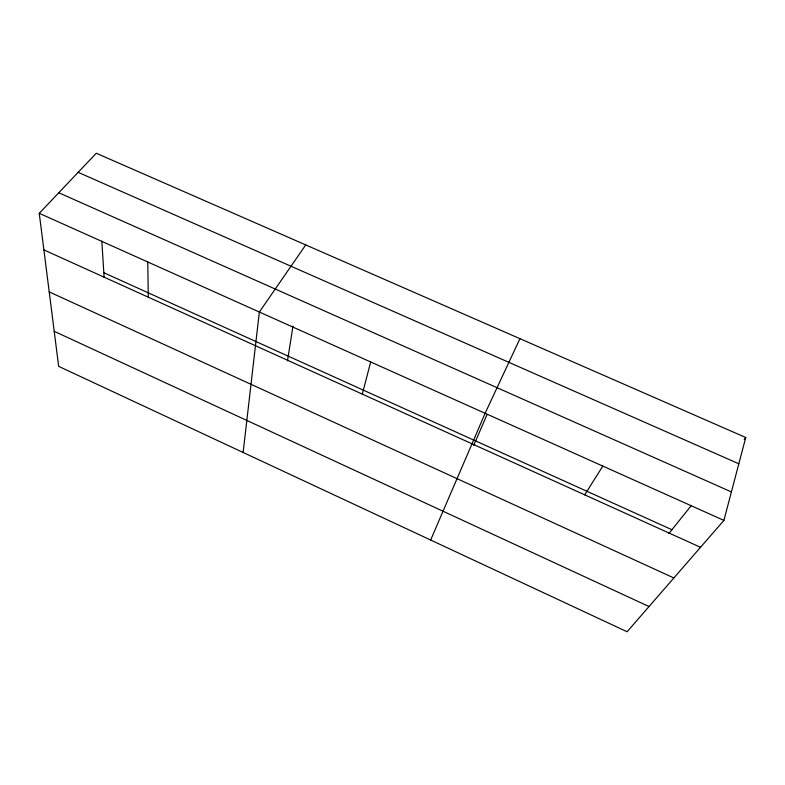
<?xml version="1.0" encoding="UTF-8"?>
<svg xmlns="http://www.w3.org/2000/svg" width="785" height="785" viewBox="0 0 785 785"><rect width="100%" height="100%" fill="white"/><g stroke="black" fill="none" stroke-linecap="round" stroke-linejoin="round"><path stroke-width="1.18" d="M243.134 452.474L259.354 312.028L305.738 244.92M287.496 360.894L292.972 326.109M362.307 394.109L370.677 361.963M723.907 520.396L745.75 437.51L96.28 153.242L39.25 213.304L58.659 366.35L627.117 631.758L723.907 520.396L39.25 213.304M430.651 540.031L485.13 413.293L519.935 338.678M473.698 445.429L487.102 414.47M584.707 494.844L602.821 466.084M668.918 533.486L691.33 505.501M744.219 439.423L745.75 437.51M78.157 172.337L738.822 463.778M58.777 192.747L731.404 491.93M103.826 272.729L671.931 529.728M43.891 249.895L700.524 547.302M49.219 291.892L673.873 577.956M54.214 331.319L649.028 606.54M101.834 241.132L104.13 277.498M147.776 261.984L148.267 297.172"/></g></svg>
